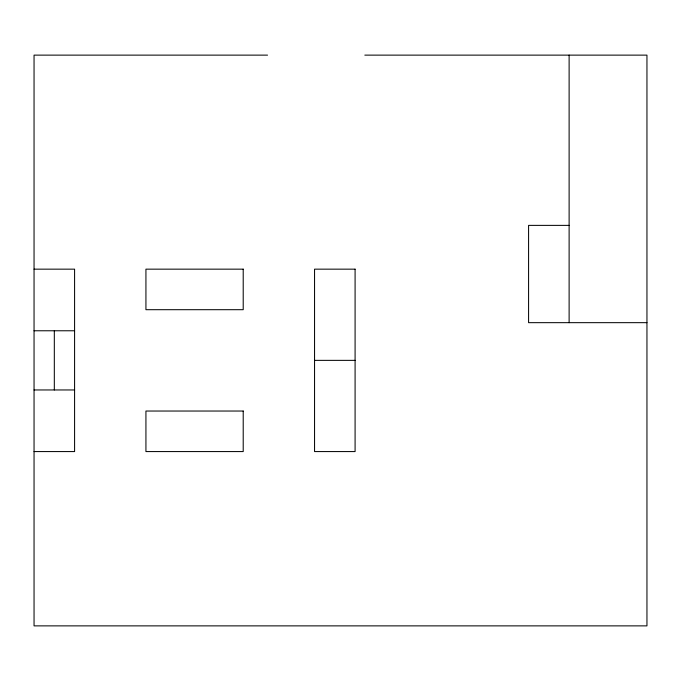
<?xml version="1.0" encoding="UTF-8"?>
<svg xmlns="http://www.w3.org/2000/svg" width="681" height="681" viewBox="0 0 681 681"><rect width="100%" height="100%" fill="white"/><g stroke="black" fill="none" stroke-linecap="round" stroke-linejoin="round"><path stroke-width="1.02" d="M267.539 55.127L34.05 55.127L34.05 625.873L646.95 625.873L646.95 55.127L364.82 55.127M569.12 225.377L528.584 225.377L528.584 322.666L646.95 322.666M34.05 269.157L74.587 269.157L74.587 451.571L34.05 451.571M34.05 330.77L74.587 330.77M314.554 360.36L355.09 360.36M34.05 389.958L74.587 389.958M569.12 55.127L569.12 322.666M54.318 330.77L54.318 389.958M243.211 269.157L145.93 269.157L145.93 309.693L243.211 309.693L243.211 269.157M355.09 269.157L314.554 269.157L314.554 451.571L355.09 451.571L355.09 269.157M243.211 411.035L145.93 411.035L145.93 451.571L243.211 451.571L243.211 411.035"/></g></svg>
